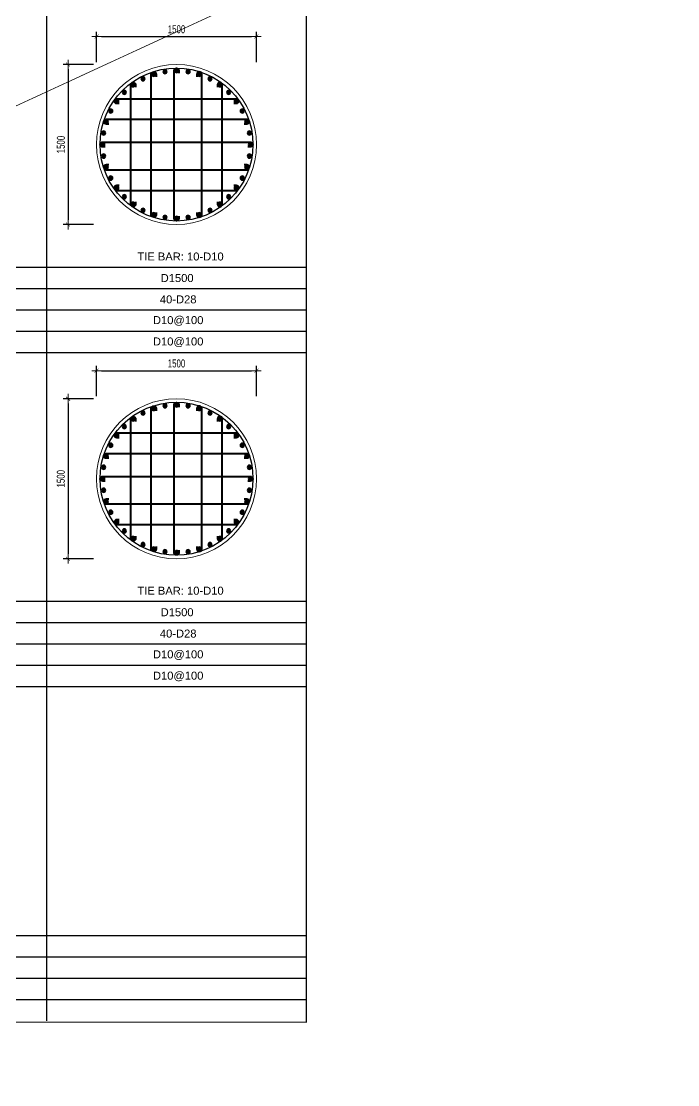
# Model space of a CAD drawing. Header units: millimetres. Extents: x 49323 to 406889, y -6102 to 181761.
# Drawn here: x 322577 to 328736, y 67394 to 77363 of the extents above; entities that cross this region are included whole.
import ezdxf
from ezdxf.enums import TextEntityAlignment as Align

# ---------------------------------------------------------------- set-up
doc = ezdxf.new("R2010")
doc.units = ezdxf.units.MM
doc.linetypes.add('CENTER2', pattern=[1.125, 0.75, -0.125, 0.125, -0.125])
doc.layers.get('Defpoints').update_dxf_attribs({"color": 151, "lineweight": 9})
for name, color, linetype in [('2', 2, 'Continuous'), ('A-ANNO-LEAD', 4, 'Continuous'), ('CEN', 1, 'CENTER2'), ('STL', 3, 'Continuous'), ('TIT1', 3, 'Continuous')]:
    doc.layers.add(name, color=color, linetype=linetype)
for name, color, linetype, lineweight in [('NDC_S_CONTINUOUS', 3, 'Continuous', 20), ('NDC_S_DIM', 1, 'Continuous', 15), ('NDC_S_STIRRUP', 4, 'Continuous', 40)]:
    doc.layers.add(name, color=color, linetype=linetype, lineweight=lineweight)
doc.styles.add('NDC_ARIAL', font='arial.ttf', dxfattribs={"width": 0.85})
doc.styles.add('NDC_DIM', font='', dxfattribs={"width": 0.75})
doc.styles.get('NDC_DIM').set_extended_font_data('Dotum')
doc.dimstyles.new('NDC_dim_30', dxfattribs={"dimscale": 30, "dimtxt": 2.5, "dimasz": 1.5, "dimexe": 1.5, "dimexo": 2.5, "dimgap": 1, "dimtad": 1, "dimdec": 0, "dimzin": 0, "dimdsep": 46, "dimtxsty": 'NDC_DIM', "dimblk": 'DIMMARK', "dimcen": 0.09, "dimdle": 1.2, "dimclrd": 1, "dimclre": 1, "dimclrt": 3, "dimadec": 0, "dimazin": 0, "dimtfac": 1, "dimtdec": 0, "dimtix": 1, "dimtofl": 0, "dimtmove": 0, "dimatfit": 3, "dimfxl": 8, "dimfxlon": 1, "dimtolj": 1, "dimtzin": 0, "dimarcsym": 0})

# ---------------------------------------------------------------- blocks, each defined once
blk = doc.blocks.new('8')
at = {"layer": '2'}
blk.add_hatch(color=256, dxfattribs=at).paths.add_polyline_path([(20, 0, 0.386127), (1.9, 19.9), (-1.9, 19.9, 0.386127), (-20, 0, 1)])
blk.add_circle((0, 0), 20, dxfattribs=at)
blk = doc.blocks.new('5')
at = {"layer": 'CEN', "rotation": 180}
blk.add_blockref('8', (0, 0), dxfattribs=at)
blk = doc.blocks.new('*U1198')
at = {"layer": 'STL', "xscale": -1}
blk.add_blockref('5', (0, 0), dxfattribs=at)
blk = doc.blocks.new('*U1199')
at = {"layer": 'NDC_S_DIM', "color": 0, "linetype": 'ByBlock', "lineweight": -2, "transparency": 16777216}
for p, rotation in [((295825.5, 68465.1), 27.00000000000001), ((295925.9, 68506.7), 18.00000000000001), ((296031.5, 68532), 8.999999999999943), ((296248.1, 68532), 351.0000000000001), ((296353.7, 68506.7), 342.0000000000001), ((296454, 68465.1), 333), ((295732.9, 68408.3), 36), ((296546.6, 68408.3), 324), ((295650.3, 68337.8), 45.00000000000001), ((296629.2, 68337.8), 315), ((295523, 68162.6), 63), ((295579.8, 68255.2), 54), ((296699.8, 68255.2), 306), ((296756.5, 68162.6), 297), ((295481.5, 68062.3), 72), ((296798.1, 68062.3), 288), ((295456.1, 67956.6), 81), ((296823.5, 67956.6), 279), ((295447.6, 67848.4), 90), ((296832, 67848.4), 270), ((295456.1, 67740.1), 99.00000000000001), ((296823.5, 67740.1), 261), ((295481.5, 67634.5), 108), ((296798.1, 67634.5), 252), ((295523, 67534.1), 117), ((296756.5, 67534.1), 243), ((295579.8, 67441.5), 126), ((296699.8, 67441.5), 234), ((295650.3, 67358.9), 135), ((295732.9, 67288.4), 144), ((296546.6, 67288.4), 216), ((296629.2, 67358.9), 225.0000000000001), ((295825.5, 67231.6), 153), ((295925.9, 67190), 162.0000000000001), ((296353.7, 67190), 197.9999999999999), ((296454, 67231.6), 207), ((296031.5, 67164.7), 171), ((296139.8, 67156.2), 180), ((296248.1, 67164.7), 189)]:
    blk.add_blockref('*U1198', p, dxfattribs=dict(at, rotation=rotation))
blk.add_blockref('*U1198', (296139.8, 68540.5), dxfattribs=at)
blk = doc.blocks.new('DIMMARK')
at = {"layer": 'NDC_S_DIM', "color": 1}
blk.add_line((-1.5, 0), (1, 0), dxfattribs=at)
at = {"layer": 'NDC_S_DIM', "color": 2, "const_width": 0.1}
blk.add_lwpolyline([(-0.42, -0.42), (0.42, 0.42)], dxfattribs=at)
blk = doc.blocks.new('*D1200')
at = {"layer": 'Defpoints', "color": 0, "ltscale": 40, "transparency": 16777216}
for p in [(324783.8, 74087), (323283.8, 73074.3), (324783.8, 73074.3)]:
    blk.add_point(p, dxfattribs=at)
at = {"layer": 'NDC_S_DIM', "color": 1, "lineweight": -2, "ltscale": 40, "transparency": 16777216}
for p, q in [((323283.8, 73847), (323283.8, 74132)), ((323328.8, 74087), (324738.8, 74087)), ((324783.8, 73847), (324783.8, 74132))]:
    blk.add_line(p, q, dxfattribs=at)
at = {"layer": 'NDC_S_DIM', "color": 1, "lineweight": -2, "ltscale": 40, "transparency": 16777216, "xscale": 45, "yscale": 45, "zscale": 45, "rotation": 180}
blk.add_blockref('DIMMARK', (323283.8, 74087), dxfattribs=at)
at = {"layer": 'NDC_S_DIM', "color": 1, "lineweight": -2, "ltscale": 40, "transparency": 16777216, "xscale": 45, "yscale": 45, "zscale": 45}
blk.add_blockref('DIMMARK', (324783.8, 74087), dxfattribs=at)
at = {"layer": 'NDC_S_DIM', "color": 3, "ltscale": 40, "transparency": 16777216, "insert": (324033.8, 74154.6), "char_height": 75, "attachment_point": 5, "style": 'NDC_DIM'}
blk.add_mtext('\\A1;1500', dxfattribs=at)
blk = doc.blocks.new('*D1201')
at = {"layer": 'Defpoints', "color": 0, "ltscale": 40, "transparency": 16777216}
for p in [(324033.8, 73824.3), (323016.5, 72324.3), (324033.8, 72324.3)]:
    blk.add_point(p, dxfattribs=at)
at = {"layer": 'NDC_S_DIM', "color": 1, "lineweight": -2, "ltscale": 40, "transparency": 16777216}
for p, q in [((323256.5, 73824.3), (322971.5, 73824.3)), ((323016.5, 73779.3), (323016.5, 72369.3)), ((323256.5, 72324.3), (322971.5, 72324.3))]:
    blk.add_line(p, q, dxfattribs=at)
at = {"layer": 'NDC_S_DIM', "color": 1, "lineweight": -2, "ltscale": 40, "transparency": 16777216, "xscale": 45, "yscale": 45, "zscale": 45}
for p, rotation in [((323016.5, 73824.3), 90), ((323016.5, 72324.3), 270)]:
    blk.add_blockref('DIMMARK', p, dxfattribs=dict(at, rotation=rotation))
at = {"layer": 'NDC_S_DIM', "color": 3, "ltscale": 40, "transparency": 16777216, "insert": (322948.9, 73074.3), "char_height": 75, "attachment_point": 5, "rotation": 90, "style": 'NDC_DIM'}
blk.add_mtext('\\A1;1500', dxfattribs=at)
blk = doc.blocks.new('*U1202')
at = {"layer": 'STL', "xscale": -1}
blk.add_blockref('5', (0, 0), dxfattribs=at)
blk = doc.blocks.new('*U1203')
at = {"layer": 'NDC_S_DIM', "color": 0, "linetype": 'ByBlock', "lineweight": -2, "transparency": 16777216}
for p, rotation in [((295825.5, 68465.1), 27.00000000000001), ((295925.9, 68506.7), 18.00000000000001), ((296031.5, 68532), 8.999999999999943), ((296248.1, 68532), 351.0000000000001), ((296353.7, 68506.7), 342.0000000000001), ((296454, 68465.1), 333), ((295732.9, 68408.3), 36), ((296546.6, 68408.3), 324), ((295650.3, 68337.8), 45.00000000000001), ((296629.2, 68337.8), 315), ((295523, 68162.6), 63), ((295579.8, 68255.2), 54), ((296699.8, 68255.2), 306), ((296756.5, 68162.6), 297), ((295481.5, 68062.3), 72), ((296798.1, 68062.3), 288), ((295456.1, 67956.6), 81), ((296823.5, 67956.6), 279), ((295447.6, 67848.4), 90), ((296832, 67848.4), 270), ((295456.1, 67740.1), 99.00000000000001), ((296823.5, 67740.1), 261), ((295481.5, 67634.5), 108), ((296798.1, 67634.5), 252), ((295523, 67534.1), 117), ((296756.5, 67534.1), 243), ((295579.8, 67441.5), 126), ((296699.8, 67441.5), 234), ((295650.3, 67358.9), 135), ((295732.9, 67288.4), 144), ((296546.6, 67288.4), 216), ((296629.2, 67358.9), 225.0000000000001), ((295825.5, 67231.6), 153), ((295925.9, 67190), 162.0000000000001), ((296353.7, 67190), 197.9999999999999), ((296454, 67231.6), 207), ((296031.5, 67164.7), 171), ((296139.8, 67156.2), 180), ((296248.1, 67164.7), 189)]:
    blk.add_blockref('*U1202', p, dxfattribs=dict(at, rotation=rotation))
blk.add_blockref('*U1202', (296139.8, 68540.5), dxfattribs=at)
blk = doc.blocks.new('*D1204')
at = {"layer": 'Defpoints', "color": 0, "ltscale": 40, "transparency": 16777216}
for p in [(324783.8, 77219.7), (323283.8, 76207), (324783.8, 76207)]:
    blk.add_point(p, dxfattribs=at)
at = {"layer": 'NDC_S_DIM', "color": 1, "lineweight": -2, "ltscale": 40, "transparency": 16777216}
for p, q in [((323283.8, 76979.7), (323283.8, 77264.7)), ((324783.8, 76979.7), (324783.8, 77264.7)), ((323328.8, 77219.7), (324738.8, 77219.7))]:
    blk.add_line(p, q, dxfattribs=at)
at = {"layer": 'NDC_S_DIM', "color": 1, "lineweight": -2, "ltscale": 40, "transparency": 16777216, "xscale": 45, "yscale": 45, "zscale": 45, "rotation": 180}
blk.add_blockref('DIMMARK', (323283.8, 77219.7), dxfattribs=at)
at = {"layer": 'NDC_S_DIM', "color": 1, "lineweight": -2, "ltscale": 40, "transparency": 16777216, "xscale": 45, "yscale": 45, "zscale": 45}
blk.add_blockref('DIMMARK', (324783.8, 77219.7), dxfattribs=at)
at = {"layer": 'NDC_S_DIM', "color": 3, "ltscale": 40, "transparency": 16777216, "insert": (324033.8, 77287.3), "char_height": 75, "attachment_point": 5, "style": 'NDC_DIM'}
blk.add_mtext('\\A1;1500', dxfattribs=at)
blk = doc.blocks.new('*D1205')
at = {"layer": 'Defpoints', "color": 0, "ltscale": 40, "transparency": 16777216}
for p in [(324033.8, 76957), (323016.5, 75457), (324033.8, 75457)]:
    blk.add_point(p, dxfattribs=at)
at = {"layer": 'NDC_S_DIM', "color": 1, "lineweight": -2, "ltscale": 40, "transparency": 16777216}
for p, q in [((323256.5, 76957), (322971.5, 76957)), ((323016.5, 76912), (323016.5, 75502)), ((323256.5, 75457), (322971.5, 75457))]:
    blk.add_line(p, q, dxfattribs=at)
at = {"layer": 'NDC_S_DIM', "color": 1, "lineweight": -2, "ltscale": 40, "transparency": 16777216, "xscale": 45, "yscale": 45, "zscale": 45}
for p, rotation in [((323016.5, 76957), 90), ((323016.5, 75457), 270)]:
    blk.add_blockref('DIMMARK', p, dxfattribs=dict(at, rotation=rotation))
at = {"layer": 'NDC_S_DIM', "color": 3, "ltscale": 40, "transparency": 16777216, "insert": (322948.9, 76207), "char_height": 75, "attachment_point": 5, "rotation": 90, "style": 'NDC_DIM'}
blk.add_mtext('\\A1;1500', dxfattribs=at)

msp = doc.modelspace()

# ---------------------------------------------------------------- linework, layer by layer
at = {"layer": 'A-ANNO-LEAD'}
msp.add_lwpolyline([(303919.1, 67994), (325254.1, 67980.8), (325254.1, 84600.8), (303919.1, 84614)], close=True, dxfattribs=at)
at = {"layer": 'Defpoints', "ltscale": 40}
msp.add_line((302635, 67394), (380959.6, 103524.5), dxfattribs=at)
at = {"layer": 'NDC_S_CONTINUOUS', "ltscale": 70}
for centre in [(324033.8, 76207), (324033.8, 73074.3)]:
    msp.add_circle(centre, 750, dxfattribs=at)
at = {"layer": 'NDC_S_STIRRUP'}
for points in [[(323842.5, 75570.8), (323842.5, 75548.7, -1), (323797.4, 75548.7), (323797.4, 76865.3, -1), (323842.5, 76865.3), (323842.5, 76843.2)], [(324056.4, 75537), (324056.4, 75514.8, -1), (324011.3, 75514.8), (324011.3, 76899.2, -1), (324056.4, 76899.2), (324056.4, 76877.1)], [(324225.2, 75570.8), (324225.2, 75548.7, 1), (324270.3, 75548.7), (324270.3, 76865.3, 1), (324225.2, 76865.3), (324225.2, 76843.2)], [(323649.5, 75669.2), (323649.5, 75647, -1), (323604.5, 75647), (323604.5, 76767, -1), (323649.5, 76767), (323649.5, 76744.9)], [(324418.2, 75669.2), (324418.2, 75647, 1), (324463.2, 75647), (324463.2, 76767, 1), (324418.2, 76767), (324418.2, 76744.9)], [(323496, 76591.4), (323473.9, 76591.4, -1), (323473.9, 76636.4), (324593.8, 76636.4, -1), (324593.8, 76591.4), (324571.7, 76591.4)], [(323397.7, 76398.4), (323375.5, 76398.4, -1), (323375.5, 76443.4), (324692.2, 76443.4, -1), (324692.2, 76398.4), (324670, 76398.4)], [(323363.8, 76184.5), (323341.7, 76184.5, -1), (323341.7, 76229.5), (324726, 76229.5, -1), (324726, 76184.5), (324703.9, 76184.5)], [(323397.7, 76015.6), (323375.5, 76015.6, 1), (323375.5, 75970.6), (324692.2, 75970.6, 1), (324692.2, 76015.6), (324670, 76015.6)], [(323496, 75822.7), (323473.9, 75822.7, 1), (323473.9, 75777.6), (324593.8, 75777.6, 1), (324593.8, 75822.7), (324571.7, 75822.7)], [(324056.4, 72404.3), (324056.4, 72382.1, -1), (324011.3, 72382.1), (324011.3, 73766.5, -1), (324056.4, 73766.5), (324056.4, 73744.3)], [(323842.5, 72438.1), (323842.5, 72416, -1), (323797.4, 72416), (323797.4, 73732.6, -1), (323842.5, 73732.6), (323842.5, 73710.5)], [(324225.2, 72438.1), (324225.2, 72416, 1), (324270.3, 72416), (324270.3, 73732.6, 1), (324225.2, 73732.6), (324225.2, 73710.5)], [(323649.5, 72536.4), (323649.5, 72514.3, -1), (323604.5, 72514.3), (323604.5, 73634.3, -1), (323649.5, 73634.3), (323649.5, 73612.2)], [(324418.2, 72536.4), (324418.2, 72514.3, 1), (324463.2, 72514.3), (324463.2, 73634.3, 1), (324418.2, 73634.3), (324418.2, 73612.2)], [(323496, 73458.6), (323473.9, 73458.6, -1), (323473.9, 73503.7), (324593.8, 73503.7, -1), (324593.8, 73458.6), (324571.7, 73458.6)], [(323397.7, 73265.7), (323375.5, 73265.7, -1), (323375.5, 73310.7), (324692.2, 73310.7, -1), (324692.2, 73265.7), (324670, 73265.7)], [(323363.8, 73051.8), (323341.7, 73051.8, -1), (323341.7, 73096.8), (324726, 73096.8, -1), (324726, 73051.8), (324703.9, 73051.8)], [(323397.7, 72882.9), (323375.5, 72882.9, 1), (323375.5, 72837.9), (324692.2, 72837.9, 1), (324692.2, 72882.9), (324670, 72882.9)], [(323496, 72690), (323473.9, 72690, 1), (323473.9, 72644.9), (324593.8, 72644.9, 1), (324593.8, 72690), (324571.7, 72690)]]:
    msp.add_lwpolyline(points, format="xyb", dxfattribs=at)
at = {"layer": 'NDC_S_STIRRUP', "lineweight": -2, "ltscale": 1000}
for centre in [(324033.8, 76207), (324033.8, 73074.3)]:
    msp.add_circle(centre, 717.2, dxfattribs=at)
at = {"layer": 'TIT1'}
for p, q in [((322813.6, 83894), (322813.6, 67994)), ((325254.1, 74255.9), (303919.1, 74255.9)), ((325254.1, 71123.2), (303919.1, 71123.2))]:
    msp.add_line(p, q, dxfattribs=at)
at = {"layer": 'TIT1', "color": 8}
for p, q in [((325254.1, 75055.9), (304547, 75055.9)), ((325254.1, 74855.9), (304547, 74855.9)), ((325254.1, 74655.9), (304547, 74655.9)), ((325254.1, 74455.9), (304976.2, 74455.9)), ((325254.1, 71923.2), (304547, 71923.2)), ((325254.1, 71723.2), (304547, 71723.2)), ((325254.1, 71523.2), (304547, 71523.2)), ((325254.1, 71323.2), (304976.2, 71323.2)), ((325254.1, 68790.4), (304547, 68790.4)), ((325254.1, 68590.4), (304547, 68590.4)), ((325254.1, 68390.4), (304547, 68390.4)), ((325254.1, 68190.4), (304976.2, 68190.4))]:
    msp.add_line(p, q, dxfattribs=at)

# ---------------------------------------------------------------- block references
at = {"layer": 'NDC_S_DIM'}
for name, p in [('*U1203', (27894.1, 8358.7)), ('*U1199', (27894.1, 5225.9))]:
    msp.add_blockref(name, p, dxfattribs=at)

# ---------------------------------------------------------------- texts
at = {"layer": 'TIT1', "style": 'NDC_ARIAL'}
for s, p in [('TIE BAR: 10-D10', (324071.3, 75157.6)), ('D1500', (324039.5, 74955.7)), ('40-D28', (324049.5, 74755.7)), ('D10@100', (324049.5, 74555.7)), ('D10@100', (324049.5, 74355.7)), ('TIE BAR: 10-D10', (324071.3, 72024.9)), ('D1500', (324039.5, 71823)), ('40-D28', (324049.5, 71623)), ('D10@100', (324049.5, 71423)), ('D10@100', (324049.5, 71223))]:
    msp.add_text(s, height=75, dxfattribs=at).set_placement(p, align=Align.MIDDLE)

# ---------------------------------------------------------------- dimensions: what is measured, and where the dimension line sits
at = {"layer": 'NDC_S_DIM', "ltscale": 40}
for base, p1, p2, picture, middle in [((324783.8, 77219.7), (323283.8, 76207), (324783.8, 76207), '*D1204', (324033.8, 77287.3)), ((324783.8, 74087), (323283.8, 73074.3), (324783.8, 73074.3), '*D1200', (324033.8, 74154.6))]:
    dim = msp.add_linear_dim(base=base, p1=p1, p2=p2, dimstyle='NDC_dim_30', dxfattribs=at)
    dim.commit()
    dim.dimension.update_dxf_attribs({"geometry": picture, "text_midpoint": middle})
for base, p1, p2, picture, middle in [((323016.5, 75457), (324033.8, 76957), (324033.8, 75457), '*D1205', (322948.9, 76207)), ((323016.5, 72324.3), (324033.8, 73824.3), (324033.8, 72324.3), '*D1201', (322948.9, 73074.3))]:
    dim = msp.add_linear_dim(base=base, p1=p1, p2=p2, angle=90, dimstyle='NDC_dim_30', dxfattribs=at)
    dim.commit()
    dim.dimension.update_dxf_attribs({"geometry": picture, "text_midpoint": middle})

doc.saveas('drawing.dxf')
